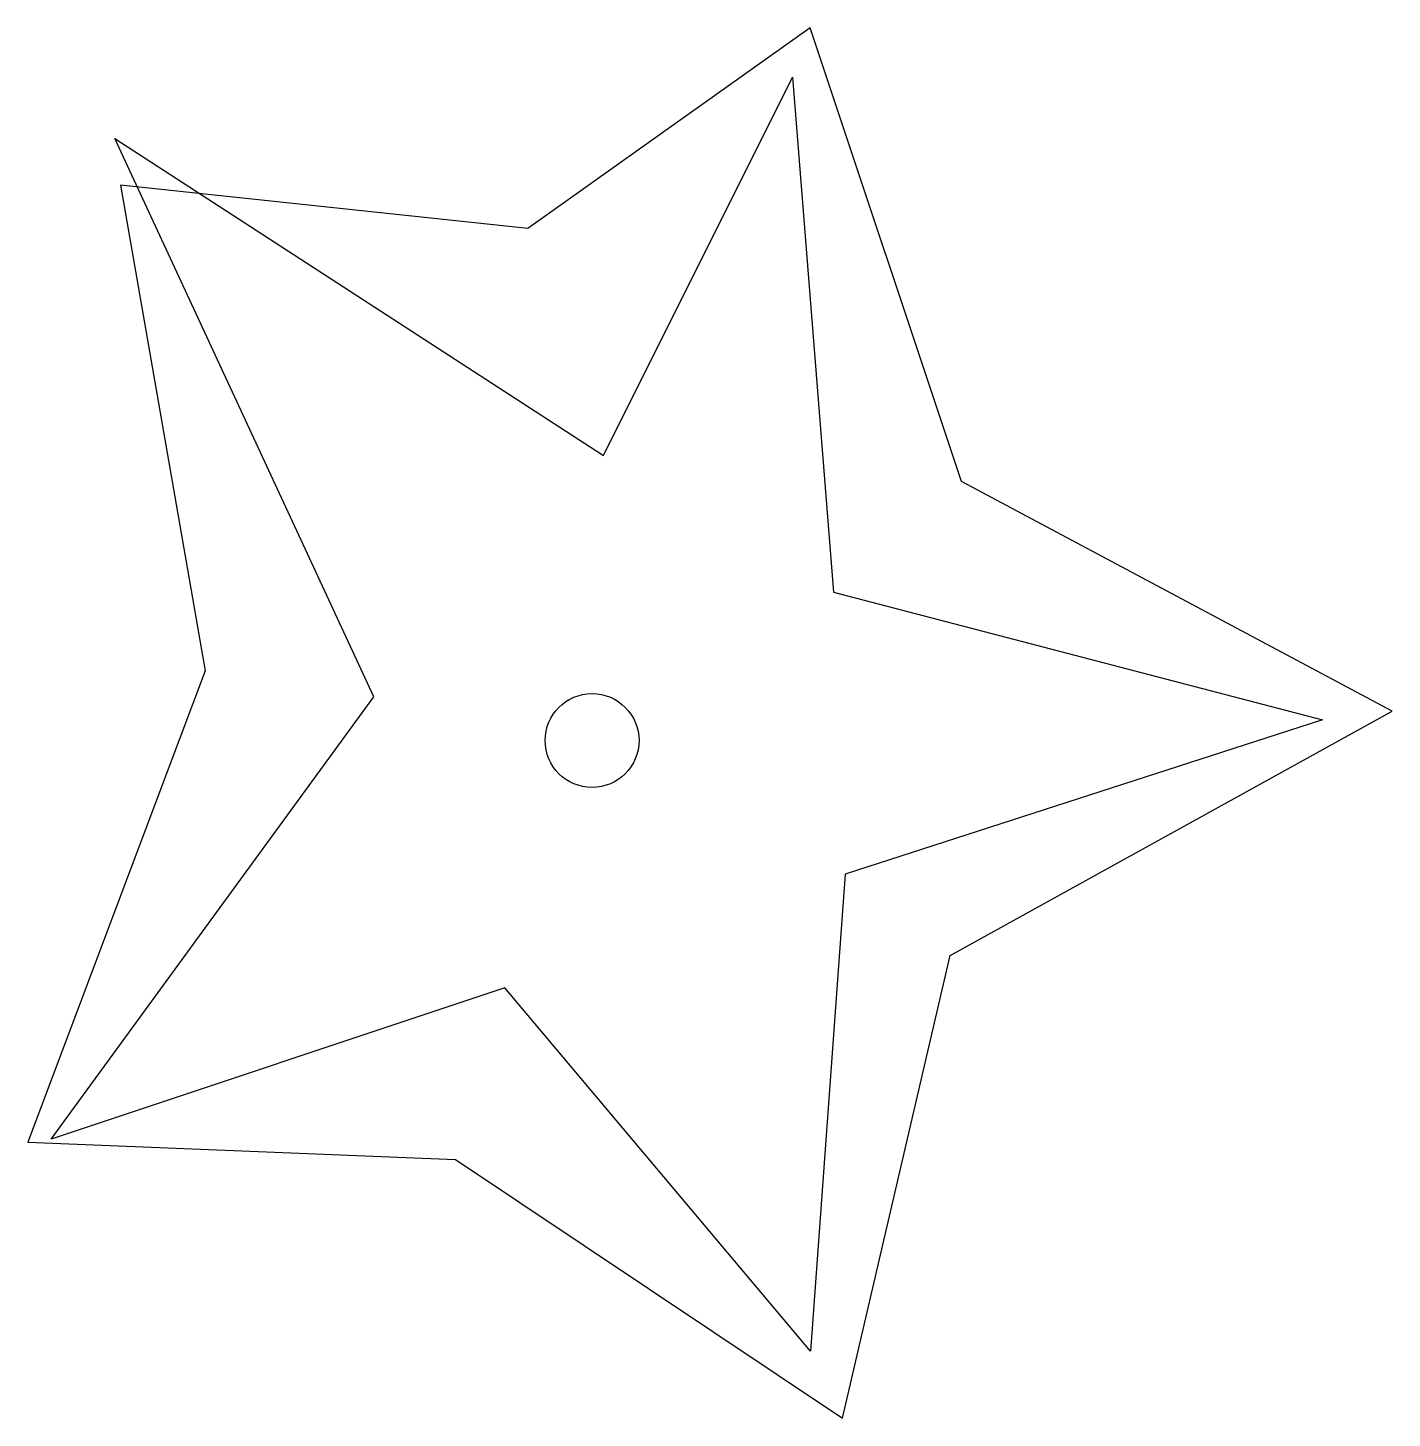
# Model space of a CAD drawing. Extents: x 54.04 to 59.83, y 57.38 to 63.28.
import ezdxf

# ---------------------------------------------------------------- set-up
doc = ezdxf.new("R2010")
doc.units = 0
doc.layers.add('49', color=1, linetype='CONTINUOUS')
doc.layers.add('51', color=3, linetype='CONTINUOUS')

msp = doc.modelspace()

# ---------------------------------------------------------------- linework, layer by layer
at = {"layer": '49', "color": 0}
for p, q in [((56.4832, 61.4641), (57.2847, 63.0683)), ((57.2847, 63.0683), (57.4581, 60.8845)), ((55.5088, 60.4397), (54.41, 62.8083)), ((54.41, 62.8083), (56.4832, 61.4641)), ((57.4581, 60.8845), (59.531, 60.3422)), ((54.1399, 58.5639), (55.5088, 60.4397)), ((59.531, 60.3422), (57.5078, 59.6877)), ((57.5078, 59.6877), (57.3604, 57.6642)), ((56.0644, 59.2061), (54.1399, 58.5639)), ((57.3604, 57.6642), (56.0644, 59.2061))]:
    msp.add_line(p, q, dxfattribs=at)
msp.add_circle((56.4342, 60.2549), 0.1989, dxfattribs=at)
at = {"layer": '51', "color": 0}
for p, q in [((57.3586, 63.278), (56.1621, 62.4263)), ((58.0008, 61.3535), (57.3586, 63.278)), ((56.1621, 62.4263), (54.4347, 62.6109)), ((54.4347, 62.6109), (54.7932, 60.5505)), ((59.8272, 60.3793), (58.0008, 61.3535)), ((54.7932, 60.5505), (54.0412, 58.5515)), ((57.9521, 59.3424), (59.8272, 60.3793)), ((57.4962, 57.3805), (57.9521, 59.3424)), ((54.0412, 58.5515), (55.8549, 58.4781)), ((55.8549, 58.4781), (57.4962, 57.3805))]:
    msp.add_line(p, q, dxfattribs=at)

doc.saveas('drawing.dxf')
